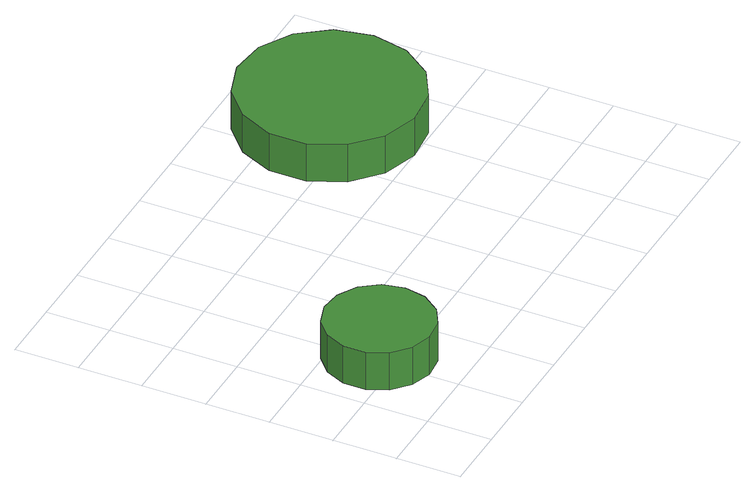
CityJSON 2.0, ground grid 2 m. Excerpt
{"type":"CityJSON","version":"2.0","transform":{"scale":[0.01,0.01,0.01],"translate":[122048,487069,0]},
"CityObjects":{
"tree1":{"type":"SolitaryVegetationObject","attributes":{"function":"something"},"geometry":[{"type":"MultiSurface","lod":"1","boundaries":[[[0,1,2,3,4,5,6,7,8,9,10,11,12,13,14]],[[15,16,17,18,19,20,21,22,23,24,25,26,27,28,29]],[[0,29,28,1]],[[1,28,27,2]],[[2,27,26,3]],[[3,26,25,4]],[[4,25,24,5]],[[5,24,23,6]],[[6,23,22,7]],[[7,22,21,8]],[[8,21,20,9]],[[9,20,19,10]],[[10,19,18,11]],[[11,18,17,12]],[[12,17,16,13]],[[13,16,15,14]],[[14,15,29,0]]]}]},
"tree2":{"type":"SolitaryVegetationObject","attributes":{"function":"something"},"geometry":[{"type":"MultiSurface","lod":"1","boundaries":[[[30,31,32,33,34,35,36,37,38,39,40,41,42,43,44]],[[45,46,47,48,49,50,51,52,53,54,55,56,57,58,59]],[[30,59,58,31]],[[31,58,57,32]],[[32,57,56,33]],[[33,56,55,34]],[[34,55,54,35]],[[35,54,53,36]],[[36,53,52,37]],[[37,52,51,38]],[[38,51,50,39]],[[39,50,49,40]],[[40,49,48,41]],[[41,48,47,42]],[[42,47,46,43]],[[43,46,45,44]],[[44,45,59,30]]]}]}
},
"vertices":[
[391,262,144],[377,330,144],[336,386,144],[276,420,144],[207,428,144],[141,406,144],[90,360,144],[62,297,144],[62,227,144],[90,164,144],[141,118,144],[207,96,144],[276,104,144],[336,138,144],[377,194,144],[377,194,15],[336,138,15],[276,104,15],[207,96,15],[141,118,15],[90,164,15],[62,227,15],[62,297,15],[90,360,15],[141,406,15],[207,428,15],[276,420,15],[336,386,15],[377,330,15],[391,262,15],
[1449,879,143],[1425,993,143],[1356,1087,143],[1255,1146,143],[1139,1158,143],[1028,1122,143],[942,1044,143],[894,937,143],[894,821,143],[942,714,143],[1028,636,143],[1139,600,143],[1255,612,143],[1356,670,143],[1425,765,143],[1425,765,14],[1356,670,14],[1255,612,14],[1139,600,14],[1028,636,14],[942,714,14],[894,821,14],[894,937,14],[942,1044,14],[1028,1122,14],[1139,1158,14],[1255,1146,14],[1356,1087,14],[1425,993,14],[1449,879,14]
]}
